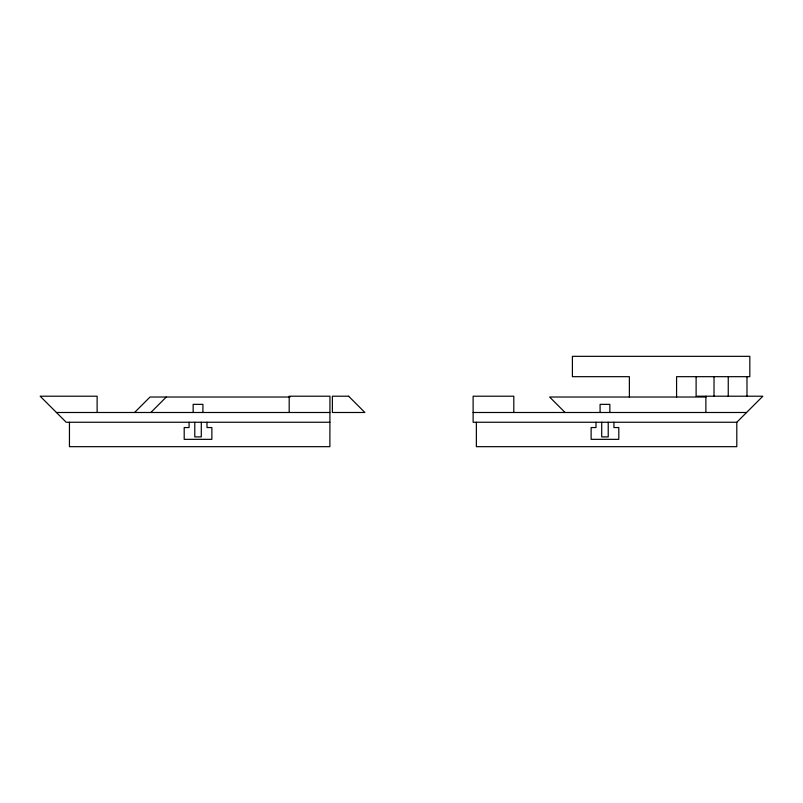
<?xml version="1.0" encoding="UTF-8"?>
<svg xmlns="http://www.w3.org/2000/svg" width="803" height="803" viewBox="0 0 803 803"><rect width="100%" height="100%" fill="white"/><g stroke="black" fill="none" stroke-linecap="round" stroke-linejoin="round"><path stroke-width="1.2" d="M134.583 412.491L150.031 397.023L290.084 397.023M150.844 412.491L166.281 397.023M513.81 412.491L513.81 396.21L473.118 396.21L473.118 422.258L736.803 422.258L762.85 396.21L696.111 396.21L696.111 376.677M706.128 397.023L549.623 397.023L565.081 412.491M56.431 412.491L329.882 412.491M473.118 412.491L746.569 412.491M329.882 422.258L66.197 422.258L40.15 396.21L97.123 396.21L97.123 412.491M746.981 376.677L746.981 396.21M736.803 422.258L736.803 446.669L476.37 446.669L476.37 422.258M728.251 376.677L728.251 396.21M714.018 376.677L714.018 396.21M705.877 396.21L705.877 412.491M676.578 397.023L676.578 376.677L749.831 376.677L749.831 356.331L572.409 356.331L572.409 376.677L629.381 376.677L629.381 397.023M613.914 422.258L613.914 427.547L618.802 427.547L618.802 439.341L591.128 439.341L591.128 427.547L596.007 427.547L596.007 422.258M609.848 412.491L609.848 404.351L600.082 404.351L600.082 412.491M608.222 422.258L608.222 436.902L601.708 436.902L601.708 422.258M289.19 412.491L289.19 396.21L329.943 396.21L329.882 446.669L69.449 446.669L69.449 422.258M206.993 422.258L206.993 427.547L211.872 427.547L211.872 439.341L184.198 439.341L184.198 427.547L189.086 427.547L189.086 422.258M202.918 412.491L202.918 404.351L193.152 404.351L193.152 412.491M201.292 422.258L201.292 436.902L194.778 436.902L194.778 422.258M348.632 396.21L332.382 396.21L332.382 412.491L364.893 412.491L348.632 396.21"/></g></svg>
